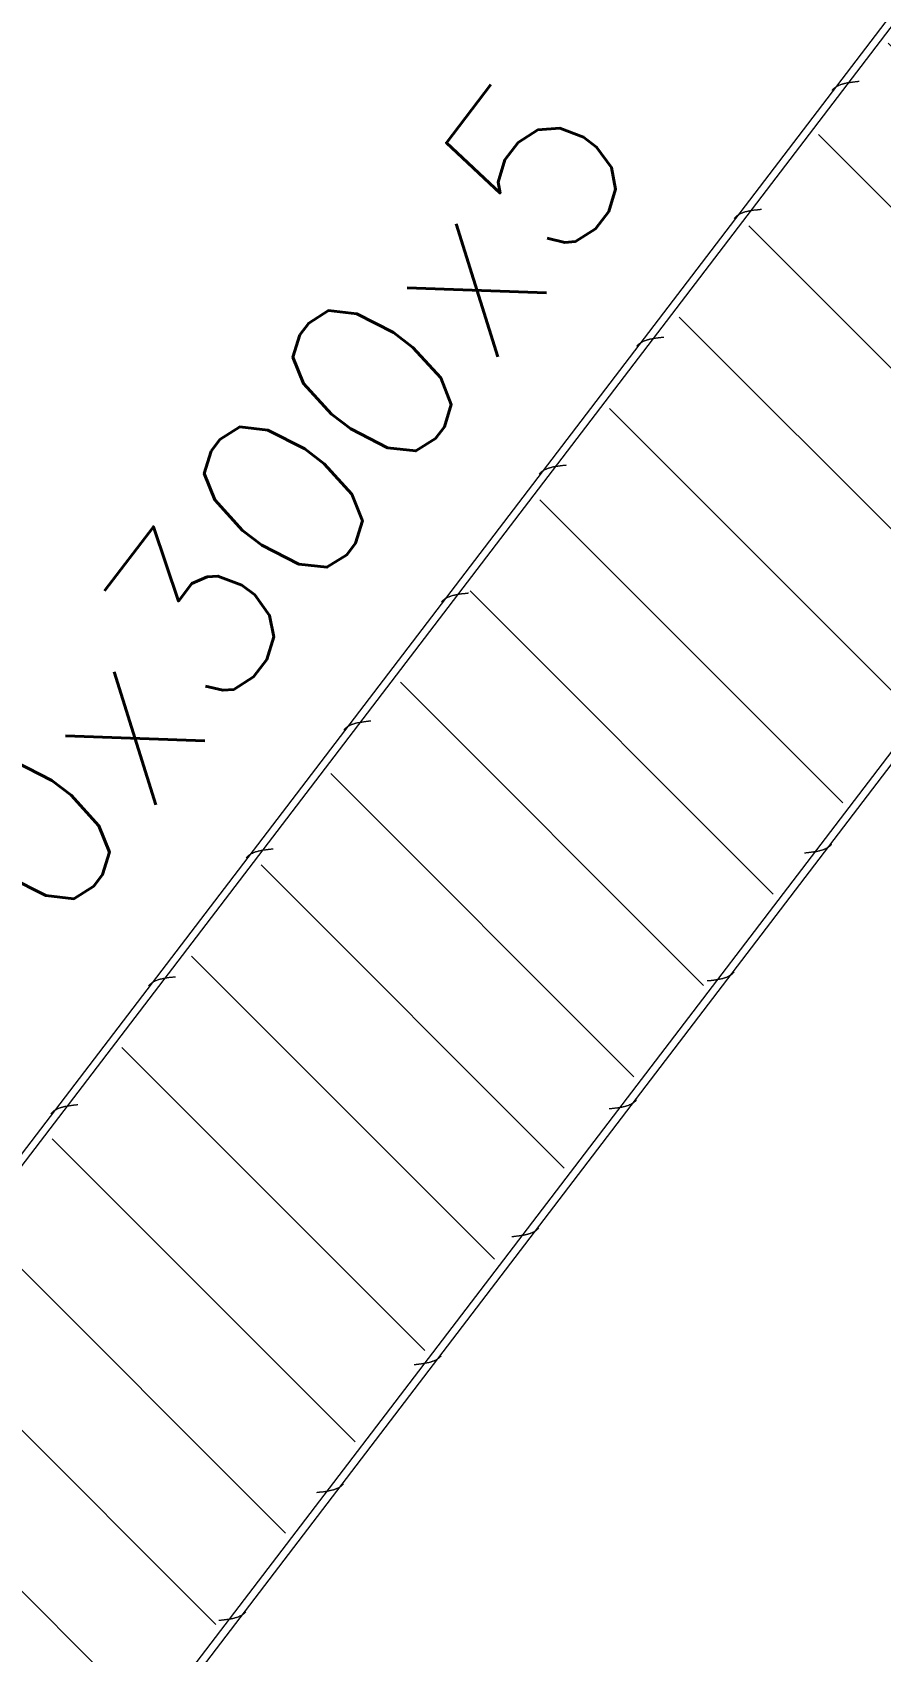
# Model space of a CAD drawing. Extents: x -10459 to 16942, y -13088 to 14608.
# Drawn here: x 5070.1 to 5126, y 3104 to 3210.7 of the extents above; entities that cross this region are included whole.
import ezdxf

# ---------------------------------------------------------------- set-up
doc = ezdxf.new("R2010")
doc.units = 0
doc.header["$LTSCALE"] = 30
doc.header["$MEASUREMENT"] = 0
doc.linetypes.add("EJE1-1'$0$RLE-PROYECCION", pattern=[0.71438, 0.47625, -0.23813])
doc.layers.get('0').update_dxf_attribs({"linetype": 'CONTINUOUS'})
doc.layers.add("EJE1-1'$0$RLA-ACHURADO", color=30, linetype="EJE1-1'$0$RLE-PROYECCION", lineweight=15, transparency=0.7)
doc.layers.add("EJE1-1'$0$RLA-CONTORNO", color=30, linetype='CONTINUOUS', lineweight=15)
doc.layers.add("EJE1-1'$0$RLA-TEXTOS-1", color=9, linetype='CONTINUOUS', lineweight=9)
doc.styles.add("EJE1-1'$0$RomanS", font='romans.shx', dxfattribs={"height": 11.25})

# ---------------------------------------------------------------- blocks, each defined once
blk = doc.blocks.new("EJE1-1'$0$FP_7-EJE 1-1_")
at = {"layer": "EJE1-1'$0$RLA-CONTORNO"}
for p, q in [((2342.85, 1103), (2140.48, 837.91)), ((2287.55, 1030.66), (2287.54, 1030.64)), ((2287.57, 1030.67), (2287.55, 1030.66)), ((2287.58, 1030.69), (2287.57, 1030.67)), ((2287.6, 1030.71), (2287.58, 1030.69)), ((2287.62, 1030.73), (2287.6, 1030.71)), ((2287.64, 1030.75), (2287.62, 1030.73)), ((2287.66, 1030.76), (2287.64, 1030.75)), ((2287.68, 1030.78), (2287.66, 1030.76)), ((2287.7, 1030.79), (2287.68, 1030.78)), ((2287.72, 1030.81), (2287.7, 1030.79)), ((2287.74, 1030.82), (2287.72, 1030.81)), ((2287.76, 1030.84), (2287.74, 1030.82)), ((2287.78, 1030.85), (2287.76, 1030.84)), ((2287.8, 1030.87), (2287.78, 1030.85)), ((2287.82, 1030.88), (2287.8, 1030.87)), ((2287.85, 1030.89), (2287.82, 1030.88)), ((2287.87, 1030.91), (2287.85, 1030.89)), ((2287.89, 1030.92), (2287.87, 1030.91)), ((2287.92, 1030.93), (2287.89, 1030.92)), ((2287.94, 1030.94), (2287.92, 1030.93)), ((2287.97, 1030.96), (2287.94, 1030.94)), ((2287.99, 1030.97), (2287.97, 1030.96)), ((2288.02, 1030.98), (2287.99, 1030.97)), ((2288.05, 1030.99), (2288.02, 1030.98)), ((2288.07, 1031), (2288.05, 1030.99)), ((2288.1, 1031.01), (2288.07, 1031)), ((2288.13, 1031.02), (2288.1, 1031.01)), ((2288.16, 1031.03), (2288.13, 1031.02)), ((2288.19, 1031.04), (2288.16, 1031.03)), ((2288.21, 1031.05), (2288.19, 1031.04)), ((2288.24, 1031.05), (2288.21, 1031.05)), ((2288.27, 1031.06), (2288.24, 1031.05)), ((2288.3, 1031.07), (2288.27, 1031.06)), ((2288.33, 1031.08), (2288.3, 1031.07)), ((2288.36, 1031.09), (2288.33, 1031.08)), ((2288.4, 1031.09), (2288.36, 1031.09)), ((2288.43, 1031.1), (2288.4, 1031.09)), ((2288.46, 1031.11), (2288.43, 1031.1)), ((2288.49, 1031.11), (2288.46, 1031.11)), ((2288.52, 1031.12), (2288.49, 1031.11)), ((2288.56, 1031.13), (2288.52, 1031.12)), ((2288.59, 1031.13), (2288.56, 1031.13)), ((2288.62, 1031.14), (2288.59, 1031.13)), ((2288.65, 1031.14), (2288.62, 1031.14)), ((2288.69, 1031.15), (2288.65, 1031.14)), ((2288.72, 1031.15), (2288.69, 1031.15)), ((2288.76, 1031.16), (2288.72, 1031.15)), ((2288.79, 1031.16), (2288.76, 1031.16)), ((2288.82, 1031.17), (2288.79, 1031.16)), ((2288.86, 1031.17), (2288.82, 1031.17)), ((2288.89, 1031.18), (2288.86, 1031.17)), ((2288.93, 1031.18), (2288.89, 1031.18)), ((2288.96, 1031.18), (2288.93, 1031.18)), ((2289, 1031.19), (2288.96, 1031.18)), ((2289.03, 1031.19), (2289, 1031.19)), ((2289.07, 1031.2), (2289.03, 1031.19)), ((2289.1, 1031.2), (2289.07, 1031.2)), ((2289.14, 1031.21), (2289.1, 1031.2)), ((2289.17, 1031.21), (2289.14, 1031.21)), ((2289.21, 1031.21), (2289.17, 1031.21)), ((2289.24, 1031.22), (2289.21, 1031.21)), ((2289.28, 1031.22), (2289.24, 1031.22)), ((2289.32, 1031.22), (2289.28, 1031.22)), ((2281.12, 1022.23), (2281.1, 1022.21)), ((2281.13, 1022.25), (2281.12, 1022.23)), ((2281.15, 1022.26), (2281.13, 1022.25)), ((2281.17, 1022.28), (2281.15, 1022.26)), ((2281.19, 1022.3), (2281.17, 1022.28)), ((2281.2, 1022.32), (2281.19, 1022.3)), ((2281.22, 1022.33), (2281.2, 1022.32)), ((2281.24, 1022.35), (2281.22, 1022.33)), ((2281.26, 1022.37), (2281.24, 1022.35)), ((2281.28, 1022.38), (2281.26, 1022.37)), ((2281.3, 1022.4), (2281.28, 1022.38)), ((2281.32, 1022.41), (2281.3, 1022.4)), ((2281.34, 1022.43), (2281.32, 1022.41)), ((2281.37, 1022.44), (2281.34, 1022.43)), ((2281.39, 1022.45), (2281.37, 1022.44)), ((2281.41, 1022.47), (2281.39, 1022.45)), ((2281.44, 1022.48), (2281.41, 1022.47)), ((2281.46, 1022.49), (2281.44, 1022.48)), ((2281.48, 1022.5), (2281.46, 1022.49)), ((2281.51, 1022.52), (2281.48, 1022.5)), ((2281.53, 1022.53), (2281.51, 1022.52)), ((2281.56, 1022.54), (2281.53, 1022.53)), ((2281.59, 1022.55), (2281.56, 1022.54)), ((2281.61, 1022.56), (2281.59, 1022.55)), ((2281.64, 1022.57), (2281.61, 1022.56)), ((2281.67, 1022.58), (2281.64, 1022.57)), ((2281.69, 1022.59), (2281.67, 1022.58)), ((2281.72, 1022.6), (2281.69, 1022.59)), ((2281.75, 1022.61), (2281.72, 1022.6)), ((2281.78, 1022.62), (2281.75, 1022.61)), ((2281.81, 1022.63), (2281.78, 1022.62)), ((2281.84, 1022.63), (2281.81, 1022.63)), ((2281.87, 1022.64), (2281.84, 1022.63)), ((2281.9, 1022.65), (2281.87, 1022.64)), ((2281.93, 1022.66), (2281.9, 1022.65)), ((2281.96, 1022.66), (2281.93, 1022.66)), ((2281.99, 1022.67), (2281.96, 1022.66)), ((2282.02, 1022.68), (2281.99, 1022.67)), ((2282.06, 1022.68), (2282.02, 1022.68)), ((2282.09, 1022.69), (2282.06, 1022.68)), ((2282.12, 1022.7), (2282.09, 1022.69)), ((2282.15, 1022.7), (2282.12, 1022.7)), ((2282.19, 1022.71), (2282.15, 1022.7)), ((2282.22, 1022.71), (2282.19, 1022.71)), ((2282.25, 1022.72), (2282.22, 1022.71)), ((2282.29, 1022.72), (2282.25, 1022.72)), ((2282.32, 1022.73), (2282.29, 1022.72)), ((2282.35, 1022.73), (2282.32, 1022.73)), ((2282.39, 1022.74), (2282.35, 1022.73)), ((2282.42, 1022.74), (2282.39, 1022.74)), ((2282.46, 1022.75), (2282.42, 1022.74)), ((2282.49, 1022.75), (2282.46, 1022.75)), ((2282.53, 1022.76), (2282.49, 1022.75)), ((2282.56, 1022.76), (2282.53, 1022.76)), ((2282.6, 1022.76), (2282.56, 1022.76)), ((2282.63, 1022.77), (2282.6, 1022.76)), ((2282.67, 1022.77), (2282.63, 1022.77)), ((2282.7, 1022.78), (2282.67, 1022.77)), ((2282.74, 1022.78), (2282.7, 1022.78)), ((2282.77, 1022.78), (2282.74, 1022.78)), ((2282.81, 1022.79), (2282.77, 1022.78)), ((2282.85, 1022.79), (2282.81, 1022.79)), ((2282.88, 1022.8), (2282.85, 1022.79)), ((2274.68, 1013.8), (2274.67, 1013.78)), ((2274.7, 1013.82), (2274.68, 1013.8)), ((2274.72, 1013.84), (2274.7, 1013.82)), ((2274.73, 1013.85), (2274.72, 1013.84)), ((2274.75, 1013.87), (2274.73, 1013.85)), ((2274.77, 1013.89), (2274.75, 1013.87)), ((2274.79, 1013.9), (2274.77, 1013.89)), ((2274.81, 1013.92), (2274.79, 1013.9)), ((2274.83, 1013.94), (2274.81, 1013.92)), ((2274.85, 1013.95), (2274.83, 1013.94)), ((2274.87, 1013.97), (2274.85, 1013.95)), ((2274.89, 1013.98), (2274.87, 1013.97)), ((2274.91, 1014), (2274.89, 1013.98)), ((2274.93, 1014.01), (2274.91, 1014)), ((2274.96, 1014.02), (2274.93, 1014.01)), ((2274.98, 1014.04), (2274.96, 1014.02)), ((2275, 1014.05), (2274.98, 1014.04)), ((2275.03, 1014.06), (2275, 1014.05)), ((2275.05, 1014.08), (2275.03, 1014.06)), ((2275.07, 1014.09), (2275.05, 1014.08)), ((2275.1, 1014.1), (2275.07, 1014.09)), ((2275.13, 1014.11), (2275.1, 1014.1)), ((2275.15, 1014.12), (2275.13, 1014.11)), ((2275.18, 1014.13), (2275.15, 1014.12)), ((2275.21, 1014.14), (2275.18, 1014.13)), ((2275.23, 1014.15), (2275.21, 1014.14)), ((2275.26, 1014.16), (2275.23, 1014.15)), ((2275.29, 1014.17), (2275.26, 1014.16)), ((2275.32, 1014.18), (2275.29, 1014.17)), ((2275.35, 1014.19), (2275.32, 1014.18)), ((2275.38, 1014.2), (2275.35, 1014.19)), ((2275.41, 1014.21), (2275.38, 1014.2)), ((2275.44, 1014.21), (2275.41, 1014.21)), ((2275.47, 1014.22), (2275.44, 1014.21)), ((2275.5, 1014.23), (2275.47, 1014.22)), ((2275.53, 1014.24), (2275.5, 1014.23)), ((2275.56, 1014.24), (2275.53, 1014.24)), ((2275.59, 1014.25), (2275.56, 1014.24)), ((2275.62, 1014.26), (2275.59, 1014.25)), ((2275.65, 1014.26), (2275.62, 1014.26)), ((2275.69, 1014.27), (2275.65, 1014.26)), ((2275.72, 1014.27), (2275.69, 1014.27)), ((2275.75, 1014.28), (2275.72, 1014.27)), ((2275.79, 1014.29), (2275.75, 1014.28)), ((2275.82, 1014.29), (2275.79, 1014.29)), ((2275.85, 1014.3), (2275.82, 1014.29)), ((2275.89, 1014.3), (2275.85, 1014.3)), ((2275.92, 1014.31), (2275.89, 1014.3)), ((2275.95, 1014.31), (2275.92, 1014.31)), ((2275.99, 1014.31), (2275.95, 1014.31)), ((2276.02, 1014.32), (2275.99, 1014.31)), ((2276.06, 1014.32), (2276.02, 1014.32)), ((2276.09, 1014.33), (2276.06, 1014.32)), ((2276.13, 1014.33), (2276.09, 1014.33)), ((2276.16, 1014.34), (2276.13, 1014.33)), ((2276.2, 1014.34), (2276.16, 1014.34)), ((2276.23, 1014.34), (2276.2, 1014.34)), ((2276.27, 1014.35), (2276.23, 1014.34)), ((2276.3, 1014.35), (2276.27, 1014.35)), ((2276.34, 1014.36), (2276.3, 1014.35)), ((2276.38, 1014.36), (2276.34, 1014.36)), ((2276.41, 1014.36), (2276.38, 1014.36)), ((2276.45, 1014.37), (2276.41, 1014.36)), ((2268.25, 1005.37), (2268.23, 1005.35)), ((2268.27, 1005.39), (2268.25, 1005.37)), ((2268.28, 1005.41), (2268.27, 1005.39)), ((2268.3, 1005.43), (2268.28, 1005.41)), ((2268.32, 1005.44), (2268.3, 1005.43)), ((2268.34, 1005.46), (2268.32, 1005.44)), ((2268.35, 1005.48), (2268.34, 1005.46)), ((2268.37, 1005.49), (2268.35, 1005.48)), ((2268.39, 1005.51), (2268.37, 1005.49)), ((2268.41, 1005.52), (2268.39, 1005.51)), ((2268.43, 1005.54), (2268.41, 1005.52)), ((2268.45, 1005.55), (2268.43, 1005.54)), ((2268.48, 1005.57), (2268.45, 1005.55)), ((2268.5, 1005.58), (2268.48, 1005.57)), ((2268.52, 1005.6), (2268.5, 1005.58)), ((2268.54, 1005.61), (2268.52, 1005.6)), ((2268.57, 1005.62), (2268.54, 1005.61)), ((2268.59, 1005.63), (2268.57, 1005.62)), ((2268.62, 1005.65), (2268.59, 1005.63)), ((2268.64, 1005.66), (2268.62, 1005.65)), ((2268.67, 1005.67), (2268.64, 1005.66)), ((2268.69, 1005.68), (2268.67, 1005.67)), ((2268.72, 1005.69), (2268.69, 1005.68)), ((2268.74, 1005.7), (2268.72, 1005.69)), ((2268.77, 1005.71), (2268.74, 1005.7)), ((2268.8, 1005.72), (2268.77, 1005.71)), ((2268.83, 1005.73), (2268.8, 1005.72)), ((2268.85, 1005.74), (2268.83, 1005.73)), ((2268.88, 1005.75), (2268.85, 1005.74)), ((2268.91, 1005.76), (2268.88, 1005.75)), ((2268.94, 1005.77), (2268.91, 1005.76)), ((2268.97, 1005.78), (2268.94, 1005.77)), ((2269, 1005.78), (2268.97, 1005.78)), ((2269.03, 1005.79), (2269, 1005.78)), ((2269.06, 1005.8), (2269.03, 1005.79)), ((2269.09, 1005.81), (2269.06, 1005.8)), ((2269.12, 1005.81), (2269.09, 1005.81)), ((2269.16, 1005.82), (2269.12, 1005.81)), ((2269.19, 1005.83), (2269.16, 1005.82)), ((2269.22, 1005.83), (2269.19, 1005.83)), ((2269.25, 1005.84), (2269.22, 1005.83)), ((2269.29, 1005.85), (2269.25, 1005.84)), ((2269.32, 1005.85), (2269.29, 1005.85)), ((2269.35, 1005.86), (2269.32, 1005.85)), ((2269.38, 1005.86), (2269.35, 1005.86)), ((2269.42, 1005.87), (2269.38, 1005.86)), ((2269.45, 1005.87), (2269.42, 1005.87)), ((2269.49, 1005.88), (2269.45, 1005.87)), ((2269.52, 1005.88), (2269.49, 1005.88)), ((2269.56, 1005.89), (2269.52, 1005.88)), ((2269.59, 1005.89), (2269.56, 1005.89)), ((2269.62, 1005.9), (2269.59, 1005.89)), ((2269.66, 1005.9), (2269.62, 1005.9)), ((2269.69, 1005.9), (2269.66, 1005.9)), ((2269.73, 1005.91), (2269.69, 1005.9)), ((2269.76, 1005.91), (2269.73, 1005.91)), ((2269.8, 1005.92), (2269.76, 1005.91)), ((2269.84, 1005.92), (2269.8, 1005.92)), ((2269.87, 1005.92), (2269.84, 1005.92)), ((2269.91, 1005.93), (2269.87, 1005.92)), ((2269.94, 1005.93), (2269.91, 1005.93)), ((2269.98, 1005.93), (2269.94, 1005.93)), ((2270.01, 1005.94), (2269.98, 1005.93)), ((2261.82, 996.94), (2261.8, 996.92)), ((2261.83, 996.96), (2261.82, 996.94)), ((2261.85, 996.98), (2261.83, 996.96)), ((2261.87, 997), (2261.85, 996.98)), ((2261.88, 997.01), (2261.87, 997)), ((2261.9, 997.03), (2261.88, 997.01)), ((2261.92, 997.05), (2261.9, 997.03)), ((2261.94, 997.06), (2261.92, 997.05)), ((2261.96, 997.08), (2261.94, 997.06)), ((2261.98, 997.1), (2261.96, 997.08)), ((2262, 997.11), (2261.98, 997.1)), ((2262.02, 997.13), (2262, 997.11)), ((2262.04, 997.14), (2262.02, 997.13)), ((2262.06, 997.15), (2262.04, 997.14)), ((2262.09, 997.17), (2262.06, 997.15)), ((2262.11, 997.18), (2262.09, 997.17)), ((2262.13, 997.19), (2262.11, 997.18)), ((2262.16, 997.21), (2262.13, 997.19)), ((2262.18, 997.22), (2262.16, 997.21)), ((2262.21, 997.23), (2262.18, 997.22)), ((2262.23, 997.24), (2262.21, 997.23)), ((2262.26, 997.25), (2262.23, 997.24)), ((2262.28, 997.26), (2262.26, 997.25)), ((2262.31, 997.27), (2262.28, 997.26)), ((2262.34, 997.28), (2262.31, 997.27)), ((2262.36, 997.29), (2262.34, 997.28)), ((2262.39, 997.3), (2262.36, 997.29)), ((2262.42, 997.31), (2262.39, 997.3)), ((2262.45, 997.32), (2262.42, 997.31)), ((2262.48, 997.33), (2262.45, 997.32)), ((2262.51, 997.34), (2262.48, 997.33)), ((2262.54, 997.35), (2262.51, 997.34)), ((2262.57, 997.36), (2262.54, 997.35)), ((2262.6, 997.36), (2262.57, 997.36)), ((2262.63, 997.37), (2262.6, 997.36)), ((2262.66, 997.38), (2262.63, 997.37)), ((2262.69, 997.39), (2262.66, 997.38)), ((2262.72, 997.39), (2262.69, 997.39)), ((2262.75, 997.4), (2262.72, 997.39)), ((2262.79, 997.4), (2262.75, 997.4)), ((2262.82, 997.41), (2262.79, 997.4)), ((2262.85, 997.42), (2262.82, 997.41)), ((2262.88, 997.42), (2262.85, 997.42)), ((2262.92, 997.43), (2262.88, 997.42)), ((2262.95, 997.43), (2262.92, 997.43)), ((2262.98, 997.44), (2262.95, 997.43)), ((2263.02, 997.44), (2262.98, 997.44)), ((2263.05, 997.45), (2263.02, 997.44)), ((2263.09, 997.45), (2263.05, 997.45)), ((2263.12, 997.46), (2263.09, 997.45)), ((2263.16, 997.46), (2263.12, 997.46)), ((2263.19, 997.47), (2263.16, 997.46)), ((2263.22, 997.47), (2263.19, 997.47)), ((2263.26, 997.48), (2263.22, 997.47)), ((2263.3, 997.48), (2263.26, 997.48)), ((2263.33, 997.48), (2263.3, 997.48)), ((2263.37, 997.49), (2263.33, 997.48)), ((2263.4, 997.49), (2263.37, 997.49)), ((2263.44, 997.49), (2263.4, 997.49)), ((2263.47, 997.5), (2263.44, 997.49)), ((2263.51, 997.5), (2263.47, 997.5)), ((2263.54, 997.51), (2263.51, 997.5)), ((2263.58, 997.51), (2263.54, 997.51)), ((2256.69, 989.03), (2256.65, 989.02)), ((2256.72, 989.03), (2256.69, 989.03)), ((2256.76, 989.04), (2256.72, 989.03)), ((2256.79, 989.04), (2256.76, 989.04)), ((2256.83, 989.05), (2256.79, 989.04)), ((2256.86, 989.05), (2256.83, 989.05)), ((2256.9, 989.05), (2256.86, 989.05)), ((2256.93, 989.06), (2256.9, 989.05)), ((2256.97, 989.06), (2256.93, 989.06)), ((2257, 989.07), (2256.97, 989.06)), ((2257.04, 989.07), (2257, 989.07)), ((2257.07, 989.07), (2257.04, 989.07)), ((2257.11, 989.08), (2257.07, 989.07)), ((2257.14, 989.08), (2257.11, 989.08)), ((2255.38, 988.51), (2255.37, 988.49)), ((2255.4, 988.53), (2255.38, 988.51)), ((2255.41, 988.55), (2255.4, 988.53)), ((2255.43, 988.57), (2255.41, 988.55)), ((2255.45, 988.59), (2255.43, 988.57)), ((2255.47, 988.6), (2255.45, 988.59)), ((2255.49, 988.62), (2255.47, 988.6)), ((2255.5, 988.64), (2255.49, 988.62)), ((2255.52, 988.65), (2255.5, 988.64)), ((2255.54, 988.67), (2255.52, 988.65)), ((2255.57, 988.68), (2255.54, 988.67)), ((2255.59, 988.7), (2255.57, 988.68)), ((2255.61, 988.71), (2255.59, 988.7)), ((2255.63, 988.73), (2255.61, 988.71)), ((2255.65, 988.74), (2255.63, 988.73)), ((2255.68, 988.75), (2255.65, 988.74)), ((2255.7, 988.76), (2255.68, 988.75)), ((2255.72, 988.78), (2255.7, 988.76)), ((2255.75, 988.79), (2255.72, 988.78)), ((2255.77, 988.8), (2255.75, 988.79)), ((2255.8, 988.81), (2255.77, 988.8)), ((2255.82, 988.82), (2255.8, 988.81)), ((2255.85, 988.84), (2255.82, 988.82)), ((2255.88, 988.85), (2255.85, 988.84)), ((2255.9, 988.86), (2255.88, 988.85)), ((2255.93, 988.87), (2255.9, 988.86)), ((2255.96, 988.88), (2255.93, 988.87)), ((2255.99, 988.89), (2255.96, 988.88)), ((2256.01, 988.89), (2255.99, 988.89)), ((2256.04, 988.9), (2256.01, 988.89)), ((2256.07, 988.91), (2256.04, 988.9)), ((2256.1, 988.92), (2256.07, 988.91)), ((2256.13, 988.93), (2256.1, 988.92)), ((2256.16, 988.94), (2256.13, 988.93)), ((2256.19, 988.94), (2256.16, 988.94)), ((2256.22, 988.95), (2256.19, 988.94)), ((2256.26, 988.96), (2256.22, 988.95)), ((2256.29, 988.96), (2256.26, 988.96)), ((2256.32, 988.97), (2256.29, 988.96)), ((2256.35, 988.98), (2256.32, 988.97)), ((2256.38, 988.98), (2256.35, 988.98)), ((2256.42, 988.99), (2256.38, 988.98)), ((2256.45, 988.99), (2256.42, 988.99)), ((2256.48, 989), (2256.45, 988.99)), ((2256.52, 989), (2256.48, 989)), ((2256.55, 989.01), (2256.52, 989)), ((2256.58, 989.02), (2256.55, 989.01)), ((2256.62, 989.02), (2256.58, 989.02)), ((2256.65, 989.02), (2256.62, 989.02)), ((2249.67, 980.49), (2249.64, 980.48)), ((2249.7, 980.5), (2249.67, 980.49)), ((2249.73, 980.51), (2249.7, 980.5)), ((2249.76, 980.51), (2249.73, 980.51)), ((2249.79, 980.52), (2249.76, 980.51)), ((2249.82, 980.53), (2249.79, 980.52)), ((2249.85, 980.54), (2249.82, 980.53)), ((2249.89, 980.54), (2249.85, 980.54)), ((2249.92, 980.55), (2249.89, 980.54)), ((2249.95, 980.55), (2249.92, 980.55)), ((2249.98, 980.56), (2249.95, 980.55)), ((2250.02, 980.57), (2249.98, 980.56)), ((2250.05, 980.57), (2250.02, 980.57)), ((2250.08, 980.58), (2250.05, 980.57)), ((2250.12, 980.58), (2250.08, 980.58)), ((2250.15, 980.59), (2250.12, 980.58)), ((2250.18, 980.59), (2250.15, 980.59)), ((2250.22, 980.6), (2250.18, 980.59)), ((2250.25, 980.6), (2250.22, 980.6)), ((2250.29, 980.61), (2250.25, 980.6)), ((2250.32, 980.61), (2250.29, 980.61)), ((2250.36, 980.61), (2250.32, 980.61)), ((2250.39, 980.62), (2250.36, 980.61)), ((2250.43, 980.62), (2250.39, 980.62)), ((2250.46, 980.63), (2250.43, 980.62)), ((2250.5, 980.63), (2250.46, 980.63)), ((2250.53, 980.63), (2250.5, 980.63)), ((2250.57, 980.64), (2250.53, 980.63)), ((2250.6, 980.64), (2250.57, 980.64)), ((2250.64, 980.65), (2250.6, 980.64)), ((2250.67, 980.65), (2250.64, 980.65)), ((2250.71, 980.65), (2250.67, 980.65)), ((2248.95, 980.09), (2248.93, 980.07)), ((2248.96, 980.1), (2248.95, 980.09)), ((2248.98, 980.12), (2248.96, 980.1)), ((2249, 980.14), (2248.98, 980.12)), ((2249.01, 980.16), (2249, 980.14)), ((2249.03, 980.17), (2249.01, 980.16)), ((2249.05, 980.19), (2249.03, 980.17)), ((2249.07, 980.21), (2249.05, 980.19)), ((2249.09, 980.22), (2249.07, 980.21)), ((2249.11, 980.24), (2249.09, 980.22)), ((2249.13, 980.25), (2249.11, 980.24)), ((2249.15, 980.27), (2249.13, 980.25)), ((2249.17, 980.28), (2249.15, 980.27)), ((2249.2, 980.3), (2249.17, 980.28)), ((2249.22, 980.31), (2249.2, 980.3)), ((2249.24, 980.32), (2249.22, 980.31)), ((2249.26, 980.34), (2249.24, 980.32)), ((2249.29, 980.35), (2249.26, 980.34)), ((2249.31, 980.36), (2249.29, 980.35)), ((2249.34, 980.37), (2249.31, 980.36)), ((2249.36, 980.38), (2249.34, 980.37)), ((2249.39, 980.4), (2249.36, 980.38)), ((2249.42, 980.41), (2249.39, 980.4)), ((2249.44, 980.42), (2249.42, 980.41)), ((2249.47, 980.43), (2249.44, 980.42)), ((2249.5, 980.44), (2249.47, 980.43)), ((2249.52, 980.45), (2249.5, 980.44)), ((2249.55, 980.46), (2249.52, 980.45)), ((2249.58, 980.47), (2249.55, 980.46)), ((2249.61, 980.47), (2249.58, 980.47)), ((2249.64, 980.48), (2249.61, 980.47)), ((2242.93, 971.96), (2242.9, 971.94)), ((2242.95, 971.97), (2242.93, 971.96)), ((2242.98, 971.98), (2242.95, 971.97)), ((2243.01, 971.99), (2242.98, 971.98)), ((2243.03, 972), (2243.01, 971.99)), ((2243.06, 972.01), (2243.03, 972)), ((2243.09, 972.02), (2243.06, 972.01)), ((2243.12, 972.03), (2243.09, 972.02)), ((2243.15, 972.04), (2243.12, 972.03)), ((2243.18, 972.05), (2243.15, 972.04)), ((2243.2, 972.05), (2243.18, 972.05)), ((2243.23, 972.06), (2243.2, 972.05)), ((2243.26, 972.07), (2243.23, 972.06)), ((2243.29, 972.08), (2243.26, 972.07)), ((2243.33, 972.09), (2243.29, 972.08)), ((2243.36, 972.09), (2243.33, 972.09)), ((2243.39, 972.1), (2243.36, 972.09)), ((2243.42, 972.11), (2243.39, 972.1)), ((2243.45, 972.11), (2243.42, 972.11)), ((2243.48, 972.12), (2243.45, 972.11)), ((2243.52, 972.13), (2243.48, 972.12)), ((2243.55, 972.13), (2243.52, 972.13)), ((2243.58, 972.14), (2243.55, 972.13)), ((2243.61, 972.14), (2243.58, 972.14)), ((2243.65, 972.15), (2243.61, 972.14)), ((2243.68, 972.15), (2243.65, 972.15)), ((2243.72, 972.16), (2243.68, 972.15)), ((2243.75, 972.16), (2243.72, 972.16)), ((2243.78, 972.17), (2243.75, 972.16)), ((2243.82, 972.17), (2243.78, 972.17)), ((2243.85, 972.18), (2243.82, 972.17)), ((2243.89, 972.18), (2243.85, 972.18)), ((2243.92, 972.19), (2243.89, 972.18)), ((2243.96, 972.19), (2243.92, 972.19)), ((2243.99, 972.19), (2243.96, 972.19)), ((2244.03, 972.2), (2243.99, 972.19)), ((2244.06, 972.2), (2244.03, 972.2)), ((2244.1, 972.21), (2244.06, 972.2)), ((2244.13, 972.21), (2244.1, 972.21)), ((2244.17, 972.21), (2244.13, 972.21)), ((2244.2, 972.22), (2244.17, 972.21)), ((2244.24, 972.22), (2244.2, 972.22)), ((2244.28, 972.22), (2244.24, 972.22)), ((2242.51, 971.66), (2242.5, 971.64)), ((2242.53, 971.68), (2242.51, 971.66)), ((2242.55, 971.69), (2242.53, 971.68)), ((2242.56, 971.71), (2242.55, 971.69)), ((2242.58, 971.73), (2242.56, 971.71)), ((2242.6, 971.75), (2242.58, 971.73)), ((2242.62, 971.76), (2242.6, 971.75)), ((2242.64, 971.78), (2242.62, 971.76)), ((2242.66, 971.79), (2242.64, 971.78)), ((2242.68, 971.81), (2242.66, 971.79)), ((2242.7, 971.82), (2242.68, 971.81)), ((2242.72, 971.84), (2242.7, 971.82)), ((2242.74, 971.85), (2242.72, 971.84)), ((2242.76, 971.87), (2242.74, 971.85)), ((2242.78, 971.88), (2242.76, 971.87)), ((2242.81, 971.89), (2242.78, 971.88)), ((2242.83, 971.91), (2242.81, 971.89)), ((2242.85, 971.92), (2242.83, 971.91)), ((2242.88, 971.93), (2242.85, 971.92)), ((2242.9, 971.94), (2242.88, 971.93)), ((2236.31, 963.43), (2236.28, 963.41)), ((2236.33, 963.44), (2236.31, 963.43)), ((2236.35, 963.45), (2236.33, 963.44)), ((2236.37, 963.47), (2236.35, 963.45)), ((2236.4, 963.48), (2236.37, 963.47)), ((2236.42, 963.49), (2236.4, 963.48)), ((2236.44, 963.5), (2236.42, 963.49)), ((2236.47, 963.52), (2236.44, 963.5)), ((2236.49, 963.53), (2236.47, 963.52)), ((2236.52, 963.54), (2236.49, 963.53)), ((2236.55, 963.55), (2236.52, 963.54)), ((2236.57, 963.56), (2236.55, 963.55)), ((2236.6, 963.57), (2236.57, 963.56)), ((2236.63, 963.58), (2236.6, 963.57)), ((2236.66, 963.59), (2236.63, 963.58)), ((2236.68, 963.6), (2236.66, 963.59)), ((2236.71, 963.61), (2236.68, 963.6)), ((2236.74, 963.62), (2236.71, 963.61)), ((2236.77, 963.63), (2236.74, 963.62)), ((2236.8, 963.63), (2236.77, 963.63)), ((2236.83, 963.64), (2236.8, 963.63)), ((2236.86, 963.65), (2236.83, 963.64)), ((2236.89, 963.66), (2236.86, 963.65)), ((2236.92, 963.66), (2236.89, 963.66)), ((2236.95, 963.67), (2236.92, 963.66)), ((2236.98, 963.68), (2236.95, 963.67)), ((2237.02, 963.68), (2236.98, 963.68)), ((2237.05, 963.69), (2237.02, 963.68)), ((2237.08, 963.7), (2237.05, 963.69)), ((2237.11, 963.7), (2237.08, 963.7)), ((2237.15, 963.71), (2237.11, 963.7)), ((2237.18, 963.71), (2237.15, 963.71)), ((2237.21, 963.72), (2237.18, 963.71)), ((2237.25, 963.72), (2237.21, 963.72)), ((2237.28, 963.73), (2237.25, 963.72)), ((2237.32, 963.73), (2237.28, 963.73)), ((2237.35, 963.74), (2237.32, 963.73)), ((2237.38, 963.74), (2237.35, 963.74)), ((2237.42, 963.75), (2237.38, 963.74)), ((2237.45, 963.75), (2237.42, 963.75)), ((2237.49, 963.76), (2237.45, 963.75)), ((2237.52, 963.76), (2237.49, 963.76)), ((2237.56, 963.77), (2237.52, 963.76)), ((2237.59, 963.77), (2237.56, 963.77)), ((2237.63, 963.77), (2237.59, 963.77)), ((2237.66, 963.78), (2237.63, 963.77)), ((2237.7, 963.78), (2237.66, 963.78)), ((2237.73, 963.78), (2237.7, 963.78)), ((2237.77, 963.79), (2237.73, 963.78)), ((2237.81, 963.79), (2237.77, 963.79)), ((2237.84, 963.8), (2237.81, 963.79)), ((2236.08, 963.23), (2236.06, 963.21)), ((2236.09, 963.25), (2236.08, 963.23)), ((2236.11, 963.26), (2236.09, 963.25)), ((2236.13, 963.28), (2236.11, 963.26)), ((2236.15, 963.3), (2236.13, 963.28)), ((2236.16, 963.32), (2236.15, 963.3)), ((2236.18, 963.33), (2236.16, 963.32)), ((2236.2, 963.35), (2236.18, 963.33)), ((2236.22, 963.37), (2236.2, 963.35)), ((2236.24, 963.38), (2236.22, 963.37)), ((2236.26, 963.4), (2236.24, 963.38)), ((2236.28, 963.41), (2236.26, 963.4))]:
    blk.add_line(p, q, dxfattribs=at)
blk = doc.blocks.new("EJE1-1'$0$FP_8-EJE 1-1_")
at = {"layer": "EJE1-1'$0$RLA-CONTORNO"}
for p, q in [((2140.48, 788.47), (2345.48, 1057.01)), ((2286.56, 980.5), (2286.52, 980.49)), ((2286.59, 980.5), (2286.56, 980.5)), ((2286.62, 980.51), (2286.59, 980.5)), ((2286.65, 980.52), (2286.62, 980.51)), ((2286.68, 980.52), (2286.65, 980.52)), ((2286.71, 980.53), (2286.68, 980.52)), ((2286.74, 980.54), (2286.71, 980.53)), ((2286.77, 980.55), (2286.74, 980.54)), ((2286.8, 980.56), (2286.77, 980.55)), ((2286.83, 980.56), (2286.8, 980.56)), ((2286.86, 980.57), (2286.83, 980.56)), ((2286.89, 980.58), (2286.86, 980.57)), ((2286.92, 980.59), (2286.89, 980.58)), ((2286.95, 980.6), (2286.92, 980.59)), ((2286.97, 980.61), (2286.95, 980.6)), ((2287, 980.62), (2286.97, 980.61)), ((2287.03, 980.63), (2287, 980.62)), ((2287.05, 980.64), (2287.03, 980.63)), ((2287.08, 980.65), (2287.05, 980.64)), ((2287.1, 980.66), (2287.08, 980.65)), ((2287.13, 980.68), (2287.1, 980.66)), ((2287.15, 980.69), (2287.13, 980.68)), ((2287.18, 980.7), (2287.15, 980.69)), ((2287.2, 980.71), (2287.18, 980.7)), ((2287.22, 980.73), (2287.2, 980.71)), ((2287.25, 980.74), (2287.22, 980.73)), ((2287.27, 980.76), (2287.25, 980.74)), ((2287.29, 980.77), (2287.27, 980.76)), ((2287.31, 980.78), (2287.29, 980.77)), ((2287.33, 980.8), (2287.31, 980.78)), ((2287.35, 980.82), (2287.33, 980.8)), ((2287.37, 980.83), (2287.35, 980.82)), ((2287.39, 980.85), (2287.37, 980.83)), ((2287.41, 980.86), (2287.39, 980.85)), ((2287.43, 980.88), (2287.41, 980.86)), ((2287.44, 980.9), (2287.43, 980.88)), ((2287.46, 980.92), (2287.44, 980.9)), ((2287.48, 980.93), (2287.46, 980.92)), ((2287.49, 980.95), (2287.48, 980.93)), ((2287.51, 980.97), (2287.49, 980.95)), ((2285.77, 980.39), (2285.73, 980.39)), ((2285.8, 980.39), (2285.77, 980.39)), ((2285.84, 980.4), (2285.8, 980.39)), ((2285.87, 980.4), (2285.84, 980.4)), ((2285.91, 980.4), (2285.87, 980.4)), ((2285.94, 980.41), (2285.91, 980.4)), ((2285.98, 980.41), (2285.94, 980.41)), ((2286.01, 980.42), (2285.98, 980.41)), ((2286.05, 980.42), (2286.01, 980.42)), ((2286.08, 980.42), (2286.05, 980.42)), ((2286.12, 980.43), (2286.08, 980.42)), ((2286.15, 980.43), (2286.12, 980.43)), ((2286.19, 980.44), (2286.15, 980.43)), ((2286.22, 980.44), (2286.19, 980.44)), ((2286.26, 980.45), (2286.22, 980.44)), ((2286.29, 980.45), (2286.26, 980.45)), ((2286.33, 980.46), (2286.29, 980.45)), ((2286.36, 980.46), (2286.33, 980.46)), ((2286.39, 980.47), (2286.36, 980.46)), ((2286.43, 980.47), (2286.39, 980.47)), ((2286.46, 980.48), (2286.43, 980.47)), ((2286.49, 980.48), (2286.46, 980.48)), ((2286.52, 980.49), (2286.49, 980.48)), ((2279.33, 971.96), (2279.3, 971.96)), ((2279.37, 971.96), (2279.33, 971.96)), ((2279.4, 971.97), (2279.37, 971.96)), ((2279.44, 971.97), (2279.4, 971.97)), ((2279.48, 971.98), (2279.44, 971.97)), ((2279.51, 971.98), (2279.48, 971.98)), ((2279.55, 971.98), (2279.51, 971.98)), ((2279.58, 971.99), (2279.55, 971.98)), ((2279.62, 971.99), (2279.58, 971.99)), ((2279.65, 972), (2279.62, 971.99)), ((2279.69, 972), (2279.65, 972)), ((2279.72, 972), (2279.69, 972)), ((2279.76, 972.01), (2279.72, 972)), ((2279.79, 972.01), (2279.76, 972.01)), ((2279.82, 972.02), (2279.79, 972.01)), ((2279.86, 972.02), (2279.82, 972.02)), ((2279.89, 972.03), (2279.86, 972.02)), ((2279.93, 972.03), (2279.89, 972.03)), ((2279.96, 972.04), (2279.93, 972.03)), ((2279.99, 972.04), (2279.96, 972.04)), ((2280.02, 972.05), (2279.99, 972.04)), ((2280.06, 972.06), (2280.02, 972.05)), ((2280.09, 972.06), (2280.06, 972.06)), ((2280.12, 972.07), (2280.09, 972.06)), ((2280.15, 972.07), (2280.12, 972.07)), ((2280.19, 972.08), (2280.15, 972.07)), ((2280.22, 972.09), (2280.19, 972.08)), ((2280.25, 972.1), (2280.22, 972.09)), ((2280.28, 972.1), (2280.25, 972.1)), ((2280.31, 972.11), (2280.28, 972.1)), ((2280.34, 972.12), (2280.31, 972.11)), ((2280.37, 972.13), (2280.34, 972.12)), ((2280.4, 972.14), (2280.37, 972.13)), ((2280.43, 972.14), (2280.4, 972.14)), ((2280.46, 972.15), (2280.43, 972.14)), ((2280.48, 972.16), (2280.46, 972.15)), ((2280.51, 972.17), (2280.48, 972.16)), ((2280.54, 972.18), (2280.51, 972.17)), ((2280.57, 972.19), (2280.54, 972.18)), ((2280.59, 972.2), (2280.57, 972.19)), ((2280.62, 972.21), (2280.59, 972.2)), ((2280.64, 972.23), (2280.62, 972.21)), ((2280.67, 972.24), (2280.64, 972.23)), ((2280.69, 972.25), (2280.67, 972.24)), ((2280.72, 972.26), (2280.69, 972.25)), ((2280.74, 972.27), (2280.72, 972.26)), ((2280.77, 972.29), (2280.74, 972.27)), ((2280.79, 972.3), (2280.77, 972.29)), ((2280.81, 972.31), (2280.79, 972.3)), ((2280.83, 972.33), (2280.81, 972.31)), ((2280.86, 972.34), (2280.83, 972.33)), ((2280.88, 972.36), (2280.86, 972.34)), ((2280.9, 972.37), (2280.88, 972.36)), ((2280.92, 972.39), (2280.9, 972.37)), ((2280.94, 972.4), (2280.92, 972.39)), ((2280.96, 972.42), (2280.94, 972.4)), ((2280.97, 972.44), (2280.96, 972.42)), ((2280.99, 972.45), (2280.97, 972.44)), ((2281.01, 972.47), (2280.99, 972.45)), ((2281.03, 972.49), (2281.01, 972.47)), ((2281.04, 972.51), (2281.03, 972.49)), ((2281.06, 972.52), (2281.04, 972.51)), ((2281.08, 972.54), (2281.06, 972.52)), ((2272.9, 963.53), (2272.86, 963.53)), ((2272.93, 963.54), (2272.9, 963.53)), ((2272.97, 963.54), (2272.93, 963.54)), ((2273.01, 963.54), (2272.97, 963.54)), ((2273.04, 963.55), (2273.01, 963.54)), ((2273.08, 963.55), (2273.04, 963.55)), ((2273.11, 963.56), (2273.08, 963.55)), ((2273.15, 963.56), (2273.11, 963.56)), ((2273.18, 963.56), (2273.15, 963.56)), ((2273.22, 963.57), (2273.18, 963.56)), ((2273.25, 963.57), (2273.22, 963.57)), ((2273.29, 963.58), (2273.25, 963.57)), ((2273.32, 963.58), (2273.29, 963.58)), ((2273.36, 963.59), (2273.32, 963.58)), ((2273.39, 963.59), (2273.36, 963.59)), ((2273.42, 963.6), (2273.39, 963.59)), ((2273.46, 963.6), (2273.42, 963.6)), ((2273.49, 963.61), (2273.46, 963.6)), ((2273.52, 963.61), (2273.49, 963.61)), ((2273.56, 963.62), (2273.52, 963.61)), ((2273.59, 963.62), (2273.56, 963.62)), ((2273.62, 963.63), (2273.59, 963.62)), ((2273.66, 963.63), (2273.62, 963.63)), ((2273.69, 963.64), (2273.66, 963.63)), ((2273.72, 963.65), (2273.69, 963.64)), ((2273.75, 963.65), (2273.72, 963.65)), ((2273.78, 963.66), (2273.75, 963.65)), ((2273.81, 963.67), (2273.78, 963.66)), ((2273.84, 963.67), (2273.81, 963.67)), ((2273.88, 963.68), (2273.84, 963.67)), ((2273.91, 963.69), (2273.88, 963.68)), ((2273.93, 963.7), (2273.91, 963.69)), ((2273.96, 963.71), (2273.93, 963.7)), ((2273.99, 963.72), (2273.96, 963.71)), ((2274.02, 963.73), (2273.99, 963.72)), ((2274.05, 963.73), (2274.02, 963.73)), ((2274.08, 963.74), (2274.05, 963.73)), ((2274.1, 963.75), (2274.08, 963.74)), ((2274.13, 963.76), (2274.1, 963.75)), ((2274.16, 963.77), (2274.13, 963.76)), ((2274.18, 963.79), (2274.16, 963.77)), ((2274.21, 963.8), (2274.18, 963.79)), ((2274.24, 963.81), (2274.21, 963.8)), ((2274.26, 963.82), (2274.24, 963.81)), ((2274.28, 963.83), (2274.26, 963.82)), ((2274.31, 963.85), (2274.28, 963.83)), ((2274.33, 963.86), (2274.31, 963.85)), ((2274.36, 963.87), (2274.33, 963.86)), ((2274.38, 963.89), (2274.36, 963.87)), ((2274.4, 963.9), (2274.38, 963.89)), ((2274.42, 963.91), (2274.4, 963.9)), ((2274.44, 963.93), (2274.42, 963.91)), ((2274.46, 963.94), (2274.44, 963.93)), ((2274.48, 963.96), (2274.46, 963.94)), ((2274.5, 963.97), (2274.48, 963.96)), ((2274.52, 963.99), (2274.5, 963.97)), ((2274.54, 964.01), (2274.52, 963.99)), ((2274.56, 964.02), (2274.54, 964.01)), ((2274.58, 964.04), (2274.56, 964.02)), ((2274.59, 964.06), (2274.58, 964.04)), ((2274.61, 964.08), (2274.59, 964.06)), ((2274.63, 964.1), (2274.61, 964.08)), ((2274.64, 964.12), (2274.63, 964.1)), ((2266.47, 955.1), (2266.43, 955.1)), ((2266.5, 955.11), (2266.47, 955.1)), ((2266.54, 955.11), (2266.5, 955.11)), ((2266.57, 955.12), (2266.54, 955.11)), ((2266.61, 955.12), (2266.57, 955.12)), ((2266.64, 955.12), (2266.61, 955.12)), ((2266.68, 955.13), (2266.64, 955.12)), ((2266.71, 955.13), (2266.68, 955.13)), ((2266.75, 955.14), (2266.71, 955.13)), ((2266.78, 955.14), (2266.75, 955.14)), ((2266.82, 955.14), (2266.78, 955.14)), ((2266.85, 955.15), (2266.82, 955.14)), ((2266.89, 955.15), (2266.85, 955.15)), ((2266.92, 955.16), (2266.89, 955.15)), ((2266.96, 955.16), (2266.92, 955.16)), ((2266.99, 955.17), (2266.96, 955.16)), ((2267.02, 955.17), (2266.99, 955.17)), ((2267.06, 955.18), (2267.02, 955.17)), ((2267.09, 955.18), (2267.06, 955.18)), ((2267.12, 955.19), (2267.09, 955.18)), ((2267.16, 955.19), (2267.12, 955.19)), ((2267.19, 955.2), (2267.16, 955.19)), ((2267.22, 955.21), (2267.19, 955.2)), ((2267.25, 955.21), (2267.22, 955.21)), ((2267.29, 955.22), (2267.25, 955.21)), ((2267.32, 955.23), (2267.29, 955.22)), ((2267.35, 955.23), (2267.32, 955.23)), ((2267.38, 955.24), (2267.35, 955.23)), ((2267.41, 955.25), (2267.38, 955.24)), ((2267.44, 955.25), (2267.41, 955.25)), ((2267.47, 955.26), (2267.44, 955.25)), ((2267.5, 955.27), (2267.47, 955.26)), ((2267.53, 955.28), (2267.5, 955.27)), ((2267.56, 955.29), (2267.53, 955.28)), ((2267.59, 955.3), (2267.56, 955.29)), ((2267.62, 955.31), (2267.59, 955.3)), ((2267.64, 955.32), (2267.62, 955.31)), ((2267.67, 955.33), (2267.64, 955.32)), ((2267.7, 955.34), (2267.67, 955.33)), ((2267.72, 955.35), (2267.7, 955.34)), ((2267.75, 955.36), (2267.72, 955.35)), ((2267.78, 955.37), (2267.75, 955.36)), ((2267.8, 955.38), (2267.78, 955.37)), ((2267.83, 955.39), (2267.8, 955.38)), ((2267.85, 955.4), (2267.83, 955.39)), ((2267.87, 955.42), (2267.85, 955.4)), ((2267.9, 955.43), (2267.87, 955.42)), ((2267.92, 955.44), (2267.9, 955.43)), ((2267.94, 955.46), (2267.92, 955.44)), ((2267.97, 955.47), (2267.94, 955.46)), ((2267.99, 955.49), (2267.97, 955.47)), ((2268.01, 955.5), (2267.99, 955.49)), ((2268.03, 955.52), (2268.01, 955.5)), ((2268.05, 955.53), (2268.03, 955.52)), ((2268.07, 955.55), (2268.05, 955.53)), ((2268.09, 955.56), (2268.07, 955.55)), ((2268.11, 955.58), (2268.09, 955.56)), ((2268.13, 955.6), (2268.11, 955.58)), ((2268.14, 955.61), (2268.13, 955.6)), ((2268.16, 955.63), (2268.14, 955.61)), ((2268.18, 955.65), (2268.16, 955.63)), ((2268.19, 955.67), (2268.18, 955.65)), ((2268.21, 955.69), (2268.19, 955.67)), ((2260.03, 946.68), (2260, 946.67)), ((2260.07, 946.68), (2260.03, 946.68)), ((2260.1, 946.68), (2260.07, 946.68)), ((2260.14, 946.69), (2260.1, 946.68)), ((2260.17, 946.69), (2260.14, 946.69)), ((2260.21, 946.7), (2260.17, 946.69)), ((2260.24, 946.7), (2260.21, 946.7)), ((2260.28, 946.7), (2260.24, 946.7)), ((2260.31, 946.71), (2260.28, 946.7)), ((2260.35, 946.71), (2260.31, 946.71)), ((2260.38, 946.72), (2260.35, 946.71)), ((2260.42, 946.72), (2260.38, 946.72)), ((2260.45, 946.72), (2260.42, 946.72)), ((2260.49, 946.73), (2260.45, 946.72)), ((2260.52, 946.73), (2260.49, 946.73)), ((2260.56, 946.74), (2260.52, 946.73)), ((2260.59, 946.74), (2260.56, 946.74)), ((2260.62, 946.75), (2260.59, 946.74)), ((2260.66, 946.75), (2260.62, 946.75)), ((2260.69, 946.76), (2260.66, 946.75)), ((2260.72, 946.77), (2260.69, 946.76)), ((2260.76, 946.77), (2260.72, 946.77)), ((2260.79, 946.78), (2260.76, 946.77)), ((2260.82, 946.78), (2260.79, 946.78)), ((2260.85, 946.79), (2260.82, 946.78)), ((2260.88, 946.8), (2260.85, 946.79)), ((2260.92, 946.8), (2260.88, 946.8)), ((2260.95, 946.81), (2260.92, 946.8)), ((2260.98, 946.82), (2260.95, 946.81)), ((2261.01, 946.83), (2260.98, 946.82)), ((2261.04, 946.83), (2261.01, 946.83)), ((2261.07, 946.84), (2261.04, 946.83)), ((2261.1, 946.85), (2261.07, 946.84)), ((2261.13, 946.86), (2261.1, 946.85)), ((2261.15, 946.87), (2261.13, 946.86)), ((2261.18, 946.88), (2261.15, 946.87)), ((2261.21, 946.89), (2261.18, 946.88)), ((2261.24, 946.9), (2261.21, 946.89)), ((2261.26, 946.91), (2261.24, 946.9)), ((2261.29, 946.92), (2261.26, 946.91)), ((2261.32, 946.93), (2261.29, 946.92)), ((2261.34, 946.94), (2261.32, 946.93)), ((2261.37, 946.95), (2261.34, 946.94)), ((2261.39, 946.96), (2261.37, 946.95)), ((2261.42, 946.98), (2261.39, 946.96)), ((2261.44, 946.99), (2261.42, 946.98)), ((2261.46, 947), (2261.44, 946.99)), ((2261.49, 947.02), (2261.46, 947)), ((2261.51, 947.03), (2261.49, 947.02)), ((2261.53, 947.04), (2261.51, 947.03)), ((2261.55, 947.06), (2261.53, 947.04)), ((2261.57, 947.07), (2261.55, 947.06)), ((2261.6, 947.09), (2261.57, 947.07)), ((2261.62, 947.1), (2261.6, 947.09)), ((2261.64, 947.12), (2261.62, 947.1)), ((2261.65, 947.13), (2261.64, 947.12)), ((2261.67, 947.15), (2261.65, 947.13)), ((2261.69, 947.17), (2261.67, 947.15)), ((2261.71, 947.19), (2261.69, 947.17)), ((2261.73, 947.2), (2261.71, 947.19)), ((2261.74, 947.22), (2261.73, 947.2)), ((2261.76, 947.24), (2261.74, 947.22)), ((2261.77, 947.26), (2261.76, 947.24)), ((2253.6, 938.25), (2253.56, 938.24)), ((2253.63, 938.25), (2253.6, 938.25)), ((2253.67, 938.26), (2253.63, 938.25)), ((2253.7, 938.26), (2253.67, 938.26)), ((2253.74, 938.26), (2253.7, 938.26)), ((2253.77, 938.27), (2253.74, 938.26)), ((2253.81, 938.27), (2253.77, 938.27)), ((2253.85, 938.28), (2253.81, 938.27)), ((2253.88, 938.28), (2253.85, 938.28)), ((2253.92, 938.28), (2253.88, 938.28)), ((2253.95, 938.29), (2253.92, 938.28)), ((2253.98, 938.29), (2253.95, 938.29)), ((2254.02, 938.3), (2253.98, 938.29)), ((2254.05, 938.3), (2254.02, 938.3)), ((2254.09, 938.31), (2254.05, 938.3)), ((2254.12, 938.31), (2254.09, 938.31)), ((2254.16, 938.32), (2254.12, 938.31)), ((2254.19, 938.32), (2254.16, 938.32)), ((2254.22, 938.33), (2254.19, 938.32)), ((2254.26, 938.33), (2254.22, 938.33)), ((2254.29, 938.34), (2254.26, 938.33)), ((2254.32, 938.34), (2254.29, 938.34)), ((2254.35, 938.35), (2254.32, 938.34)), ((2254.39, 938.36), (2254.35, 938.35)), ((2254.42, 938.36), (2254.39, 938.36)), ((2254.45, 938.37), (2254.42, 938.36)), ((2254.48, 938.38), (2254.45, 938.37)), ((2254.51, 938.38), (2254.48, 938.38)), ((2254.54, 938.39), (2254.51, 938.38)), ((2254.57, 938.4), (2254.54, 938.39)), ((2254.6, 938.41), (2254.57, 938.4)), ((2254.63, 938.41), (2254.6, 938.41)), ((2254.66, 938.42), (2254.63, 938.41)), ((2254.69, 938.43), (2254.66, 938.42)), ((2254.72, 938.44), (2254.69, 938.43)), ((2254.75, 938.45), (2254.72, 938.44)), ((2254.78, 938.46), (2254.75, 938.45)), ((2254.8, 938.47), (2254.78, 938.46)), ((2254.83, 938.48), (2254.8, 938.47)), ((2254.86, 938.49), (2254.83, 938.48)), ((2254.88, 938.5), (2254.86, 938.49)), ((2254.91, 938.51), (2254.88, 938.5)), ((2254.93, 938.52), (2254.91, 938.51)), ((2254.96, 938.54), (2254.93, 938.52)), ((2254.98, 938.55), (2254.96, 938.54)), ((2255.01, 938.56), (2254.98, 938.55)), ((2255.03, 938.57), (2255.01, 938.56)), ((2255.05, 938.59), (2255.03, 938.57)), ((2255.08, 938.6), (2255.05, 938.59)), ((2255.1, 938.61), (2255.08, 938.6)), ((2255.12, 938.63), (2255.1, 938.61)), ((2255.14, 938.64), (2255.12, 938.63)), ((2255.16, 938.66), (2255.14, 938.64)), ((2255.18, 938.67), (2255.16, 938.66)), ((2255.2, 938.69), (2255.18, 938.67)), ((2255.22, 938.71), (2255.2, 938.69)), ((2255.24, 938.72), (2255.22, 938.71)), ((2255.26, 938.74), (2255.24, 938.72)), ((2255.27, 938.76), (2255.26, 938.74)), ((2255.29, 938.78), (2255.27, 938.76)), ((2255.31, 938.79), (2255.29, 938.78)), ((2255.32, 938.81), (2255.31, 938.79)), ((2255.34, 938.83), (2255.32, 938.81)), ((2248.86, 930.35), (2248.84, 930.33)), ((2248.87, 930.37), (2248.86, 930.35)), ((2248.89, 930.38), (2248.87, 930.37)), ((2248.91, 930.4), (2248.89, 930.38)), ((2247.16, 929.82), (2247.13, 929.82)), ((2247.2, 929.82), (2247.16, 929.82)), ((2247.23, 929.83), (2247.2, 929.82)), ((2247.27, 929.83), (2247.23, 929.83)), ((2247.31, 929.84), (2247.27, 929.83)), ((2247.34, 929.84), (2247.31, 929.84)), ((2247.38, 929.84), (2247.34, 929.84)), ((2247.41, 929.85), (2247.38, 929.84)), ((2247.45, 929.85), (2247.41, 929.85)), ((2247.48, 929.86), (2247.45, 929.85)), ((2247.52, 929.86), (2247.48, 929.86)), ((2247.55, 929.86), (2247.52, 929.86)), ((2247.59, 929.87), (2247.55, 929.86)), ((2247.62, 929.87), (2247.59, 929.87)), ((2247.65, 929.88), (2247.62, 929.87)), ((2247.69, 929.88), (2247.65, 929.88)), ((2247.72, 929.89), (2247.69, 929.88)), ((2247.76, 929.89), (2247.72, 929.89)), ((2247.79, 929.9), (2247.76, 929.89)), ((2247.82, 929.9), (2247.79, 929.9)), ((2247.86, 929.91), (2247.82, 929.9)), ((2247.89, 929.92), (2247.86, 929.91)), ((2247.92, 929.92), (2247.89, 929.92)), ((2247.95, 929.93), (2247.92, 929.92)), ((2247.98, 929.93), (2247.95, 929.93)), ((2248.02, 929.94), (2247.98, 929.93)), ((2248.05, 929.95), (2248.02, 929.94)), ((2248.08, 929.96), (2248.05, 929.95)), ((2248.11, 929.96), (2248.08, 929.96)), ((2248.14, 929.97), (2248.11, 929.96)), ((2248.17, 929.98), (2248.14, 929.97)), ((2248.2, 929.99), (2248.17, 929.98)), ((2248.23, 929.99), (2248.2, 929.99)), ((2248.26, 930), (2248.23, 929.99)), ((2248.29, 930.01), (2248.26, 930)), ((2248.31, 930.02), (2248.29, 930.01)), ((2248.34, 930.03), (2248.31, 930.02)), ((2248.37, 930.04), (2248.34, 930.03)), ((2248.4, 930.05), (2248.37, 930.04)), ((2248.42, 930.06), (2248.4, 930.05)), ((2248.45, 930.07), (2248.42, 930.06)), ((2248.47, 930.08), (2248.45, 930.07)), ((2248.5, 930.1), (2248.47, 930.08)), ((2248.52, 930.11), (2248.5, 930.1)), ((2248.55, 930.12), (2248.52, 930.11)), ((2248.57, 930.13), (2248.55, 930.12)), ((2248.6, 930.15), (2248.57, 930.13)), ((2248.62, 930.16), (2248.6, 930.15)), ((2248.64, 930.17), (2248.62, 930.16)), ((2248.66, 930.19), (2248.64, 930.17)), ((2248.69, 930.2), (2248.66, 930.19)), ((2248.71, 930.22), (2248.69, 930.2)), ((2248.73, 930.23), (2248.71, 930.22)), ((2248.75, 930.25), (2248.73, 930.23)), ((2248.77, 930.26), (2248.75, 930.25)), ((2248.79, 930.28), (2248.77, 930.26)), ((2248.81, 930.3), (2248.79, 930.28)), ((2248.82, 930.31), (2248.81, 930.3)), ((2248.84, 930.33), (2248.82, 930.31))]:
    blk.add_line(p, q, dxfattribs=at)
blk = doc.blocks.new("EJE1-1'$0$RLA-VIGAS-CAJONES - V_M_ 300x300x5-397230-EJE 1-1_")
at = {"layer": "EJE1-1'$0$RLA-CONTORNO"}
for p, q in [((2140.48, 837.09), (2343.48, 1103)), ((2140.48, 789.29), (2345.48, 1057.83))]:
    blk.add_line(p, q, dxfattribs=at)
blk = doc.blocks.new("EJE1-1'")
at = {"layer": "EJE1-1'$0$RLA-ACHURADO"}
h = blk.add_hatch(dxfattribs=at)
h.set_pattern_fill('RLE-ELEMENTOS METALICOS', color=256, style=0, pattern_type=2)
h.set_pattern_definition([(135, (-234.281, -2576.79), (-5.303301, -5.303301), [])])
h.paths.add_polyline_path([(2140.484, 790.118), (2345.481, 1058.653), (2345.481, 1103), (2344.108, 1103), (2140.484, 836.262), (2140.484, 815.02)], flags=0)
at = {"layer": "EJE1-1'$0$RLA-CONTORNO"}
for name in ["EJE1-1'$0$RLA-VIGAS-CAJONES - V_M_ 300x300x5-397230-EJE 1-1_", "EJE1-1'$0$FP_7-EJE 1-1_", "EJE1-1'$0$FP_8-EJE 1-1_"]:
    blk.add_blockref(name, (0, 0), dxfattribs=at)
at = {"layer": "EJE1-1'$0$RLA-TEXTOS-1", "insert": (2234.119, 981.235), "char_height": 11.25, "width": 150.89513, "attachment_point": 5, "rotation": 52.64233, "line_spacing_factor": 0.941778, "style": "EJE1-1'$0$RomanS"}
blk.add_mtext('V.M. 300x300x5', dxfattribs=at)

msp = doc.modelspace()

# ---------------------------------------------------------------- block references
msp.add_blockref("EJE1-1'", (2835.3, 2176.19))

doc.saveas('drawing.dxf')
